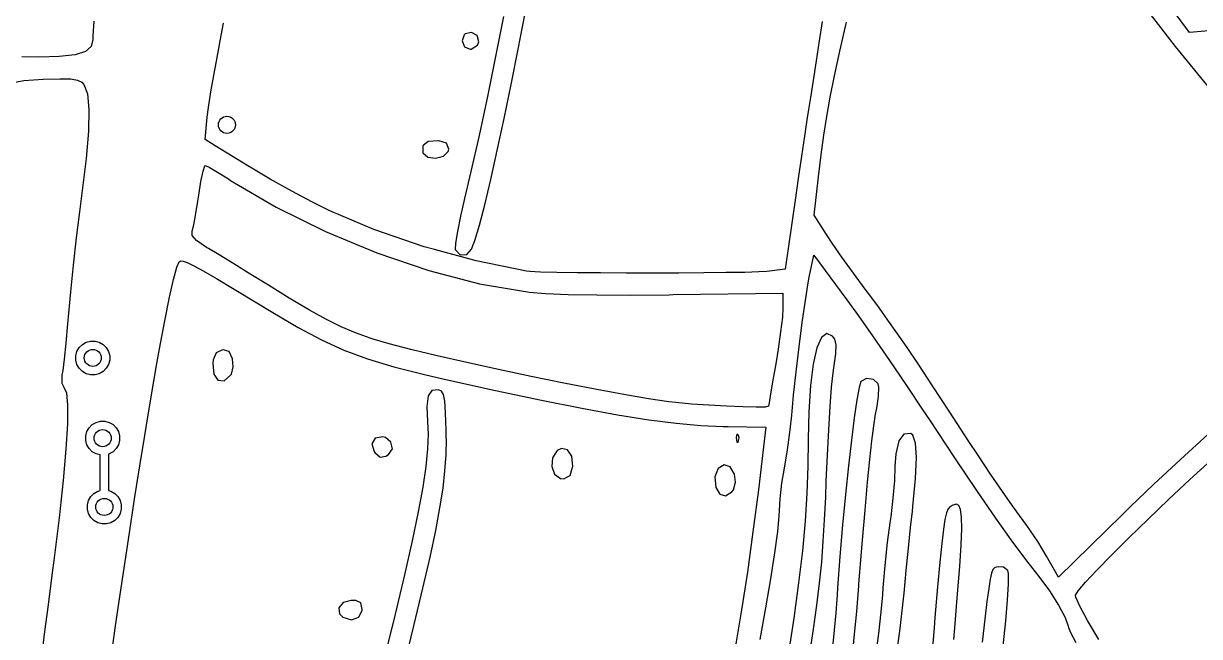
# Model space of a CAD drawing. Header units: inches. Extents: x -2.16 to 7.19, y -6.87 to -1.22.
# Drawn here: x 5.207 to 6.021, y -4.405 to -3.981 of the extents above; entities that cross this region are included whole.
import ezdxf

# ---------------------------------------------------------------- set-up
doc = ezdxf.new("R2010")
doc.units = ezdxf.units.IN
doc.header["$MEASUREMENT"] = 0
doc.layers.add('Front', color=13, linetype='CONTINUOUS', true_color=0xc83434)

msp = doc.modelspace()

# ---------------------------------------------------------------- linework, layer by layer
at = {"layer": 'Front', "linetype": 'CONTINUOUS'}
for p, q in [((6.014, -3.987), (5.99025, -3.95503)), ((5.9806, -3.96636), (6.00419, -3.99679)), ((5.53933, -3.97603), (5.53391, -4.00355)), ((5.54955, -3.99859), (5.55433, -3.97376)), ((5.25585, -3.97919), (5.25531, -3.98943)), ((5.3433, -3.9928), (5.34563, -3.98059)), ((5.51728, -3.98703), (5.5129, -3.98799)), ((5.52114, -3.98918), (5.51728, -3.98703)), ((5.75997, -3.97934), (5.75788, -3.9928)), ((5.77211, -4.00002), (5.7767, -3.9798)), ((6.03275, -3.98548), (6.014, -3.987)), ((5.25527, -3.99177), (5.25409, -3.99673)), ((5.25531, -3.98943), (5.25527, -3.99177)), ((5.3423, -3.99805), (5.3433, -3.9928)), ((5.51225, -3.98855), (5.51065, -3.9928)), ((5.51065, -3.9928), (5.51234, -3.9969)), ((5.5129, -3.98799), (5.51225, -3.98855)), ((5.52229, -3.99339), (5.52114, -3.98918)), ((5.52127, -3.9957), (5.52229, -3.99339)), ((5.75788, -3.9928), (5.75579, -4.00664)), ((5.24302, -4.00251), (5.232, -4.00372)), ((5.2502, -4.00024), (5.24302, -4.00251)), ((5.25409, -3.99673), (5.2502, -4.00024)), ((5.33934, -4.01419), (5.3423, -3.99805)), ((5.51234, -3.9969), (5.51627, -3.99867)), ((5.51627, -3.99867), (5.51709, -3.99858)), ((5.51709, -3.99858), (5.52127, -3.9957)), ((5.54466, -4.02309), (5.54955, -3.99859)), ((5.76843, -4.01702), (5.77211, -4.00002)), ((6.00419, -3.99679), (6.02785, -4.0259)), ((5.21778, -4.00405), (5.2061, -4.00393)), ((5.232, -4.00372), (5.21778, -4.00405)), ((5.53391, -4.00355), (5.5282, -4.03136)), ((5.75579, -4.00664), (5.75369, -4.02022)), ((5.2075, -4.02034), (5.22079, -4.01945)), ((5.22079, -4.01945), (5.23234, -4.01909)), ((5.23234, -4.01909), (5.23994, -4.01921)), ((5.23994, -4.01921), (5.24465, -4.01995)), ((5.33691, -4.02812), (5.33934, -4.01419)), ((5.76548, -4.03175), (5.76843, -4.01702)), ((5.19548, -4.02251), (5.2075, -4.02034)), ((5.24465, -4.01995), (5.24751, -4.02145)), ((5.24751, -4.02145), (5.24906, -4.02313)), ((5.24906, -4.02313), (5.25143, -4.02948)), ((5.53977, -4.04668), (5.54466, -4.02309)), ((5.75369, -4.02022), (5.75182, -4.03199)), ((5.25143, -4.02948), (5.25248, -4.04034)), ((5.33517, -4.03895), (5.33691, -4.02812)), ((5.5282, -4.03136), (5.52243, -4.05829)), ((5.75182, -4.03199), (5.75045, -4.0403)), ((5.76308, -4.04515), (5.76548, -4.03175)), ((5.25248, -4.04034), (5.25222, -4.05539)), ((5.33428, -4.04577), (5.33517, -4.03895)), ((5.75045, -4.0403), (5.74927, -4.04761)), ((5.33286, -4.06124), (5.33428, -4.04577)), ((5.53501, -4.06881), (5.53977, -4.04668)), ((5.74927, -4.04761), (5.74756, -4.05878)), ((5.76105, -4.05817), (5.76308, -4.04515)), ((5.25222, -4.05539), (5.25066, -4.07432)), ((5.52243, -4.05829), (5.51683, -4.08321)), ((5.74756, -4.05878), (5.74548, -4.07269)), ((5.75923, -4.07178), (5.76105, -4.05817)), ((5.33996, -4.06559), (5.33286, -4.06124)), ((5.36361, -4.08011), (5.33996, -4.06559)), ((5.48718, -4.06248), (5.48346, -4.06559)), ((5.48346, -4.06559), (5.48365, -4.07029)), ((5.49432, -4.06198), (5.48718, -4.06248)), ((5.49457, -4.06201), (5.49432, -4.06198)), ((5.49993, -4.06379), (5.49457, -4.06201)), ((5.5015, -4.0678), (5.49993, -4.06379)), ((5.50116, -4.06946), (5.5015, -4.0678)), ((5.25066, -4.07432), (5.24783, -4.09655)), ((5.48365, -4.07029), (5.48699, -4.07332)), ((5.48699, -4.07332), (5.49237, -4.074)), ((5.49237, -4.074), (5.49776, -4.07262)), ((5.49776, -4.07262), (5.50116, -4.06946)), ((5.53049, -4.08888), (5.53501, -4.06881)), ((5.74548, -4.07269), (5.74321, -4.08823)), ((5.75743, -4.0869), (5.75923, -4.07178)), ((5.32999, -4.09026), (5.33144, -4.08309)), ((5.33144, -4.08309), (5.33262, -4.07934)), ((5.33262, -4.07934), (5.33292, -4.07905)), ((5.33292, -4.07905), (5.33562, -4.08032)), ((5.33562, -4.08032), (5.34135, -4.08367)), ((5.34135, -4.08367), (5.34896, -4.08844)), ((5.36396, -4.08032), (5.36361, -4.08011)), ((5.37781, -4.08852), (5.36396, -4.08032)), ((5.51683, -4.08321), (5.51237, -4.102)), ((5.32851, -4.09967), (5.32999, -4.09026)), ((5.34896, -4.08844), (5.35049, -4.08943)), ((5.35049, -4.08943), (5.382, -4.10803)), ((5.39283, -4.09696), (5.37781, -4.08852)), ((5.52635, -4.10633), (5.53049, -4.08888)), ((5.74321, -4.08823), (5.74108, -4.10313)), ((5.75438, -4.1135), (5.75743, -4.0869)), ((5.24783, -4.09655), (5.24586, -4.1113)), ((5.32811, -4.10249), (5.32851, -4.09967)), ((5.40721, -4.10464), (5.39283, -4.09696)), ((5.32656, -4.11233), (5.32811, -4.10249)), ((5.382, -4.10803), (5.41613, -4.12493)), ((5.41918, -4.11059), (5.40721, -4.10464)), ((5.51237, -4.102), (5.50956, -4.11419)), ((5.52269, -4.12058), (5.52635, -4.10633)), ((5.74108, -4.10313), (5.73429, -4.15097)), ((5.24586, -4.1113), (5.24371, -4.12916)), ((5.32509, -4.12019), (5.32656, -4.11233)), ((5.44965, -4.12343), (5.41918, -4.11059)), ((5.50956, -4.11419), (5.50744, -4.12484)), ((5.76285, -4.1269), (5.75438, -4.1135)), ((5.32392, -4.12756), (5.32397, -4.12459)), ((5.32397, -4.12459), (5.32509, -4.12019)), ((5.41613, -4.12493), (5.45174, -4.13967)), ((5.48455, -4.13542), (5.44965, -4.12343)), ((5.50744, -4.12484), (5.5062, -4.13291)), ((5.51963, -4.13105), (5.52269, -4.12058)), ((5.24371, -4.12916), (5.24161, -4.14827)), ((5.32696, -4.13116), (5.32392, -4.12756)), ((5.33395, -4.13584), (5.32696, -4.13116)), ((5.5062, -4.13291), (5.50602, -4.13734)), ((5.51731, -4.13717), (5.51963, -4.13105)), ((5.76682, -4.1329), (5.76285, -4.1269)), ((5.77358, -4.14264), (5.76682, -4.1329)), ((5.33524, -4.13662), (5.33395, -4.13584)), ((5.34259, -4.14108), (5.33524, -4.13662)), ((5.35272, -4.1473), (5.34259, -4.14108)), ((5.45174, -4.13967), (5.48768, -4.15184)), ((5.49155, -4.13734), (5.48455, -4.13542)), ((5.52042, -4.14526), (5.49155, -4.13734)), ((5.50602, -4.13734), (5.50609, -4.13763)), ((5.50609, -4.13763), (5.5094, -4.1411)), ((5.5094, -4.1411), (5.51388, -4.14074)), ((5.51388, -4.14074), (5.51731, -4.13717)), ((5.75096, -4.15645), (5.75401, -4.14136)), ((5.75401, -4.14136), (5.77685, -4.17208)), ((5.24161, -4.14827), (5.23975, -4.16675)), ((5.31101, -4.15799), (5.31327, -4.14965)), ((5.31327, -4.14965), (5.31496, -4.14584)), ((5.31496, -4.14584), (5.31497, -4.14584)), ((5.31497, -4.14584), (5.31599, -4.14524)), ((5.31599, -4.14524), (5.3177, -4.14532)), ((5.3177, -4.14532), (5.32056, -4.14632)), ((5.32056, -4.14632), (5.32504, -4.14852)), ((5.32504, -4.14852), (5.33161, -4.15215)), ((5.36446, -4.15455), (5.35272, -4.1473)), ((5.55525, -4.15235), (5.52042, -4.14526)), ((5.78155, -4.15374), (5.77358, -4.14264)), ((5.30823, -4.17045), (5.31101, -4.15799)), ((5.33161, -4.15215), (5.34075, -4.15749)), ((5.34075, -4.15749), (5.35293, -4.16478)), ((5.37666, -4.16212), (5.36446, -4.15455)), ((5.48768, -4.15184), (5.5228, -4.16101)), ((5.55757, -4.15257), (5.55525, -4.15235)), ((5.56499, -4.15291), (5.55757, -4.15257)), ((5.57615, -4.15318), (5.56499, -4.15291)), ((5.59028, -4.15339), (5.57615, -4.15318)), ((5.60659, -4.15354), (5.59028, -4.15339)), ((5.6243, -4.15363), (5.60659, -4.15354)), ((5.64263, -4.15366), (5.6243, -4.15363)), ((5.66079, -4.15363), (5.64263, -4.15366)), ((5.67799, -4.15353), (5.66079, -4.15363)), ((5.69347, -4.15336), (5.67799, -4.15353)), ((5.70642, -4.15314), (5.69347, -4.15336)), ((5.71608, -4.15284), (5.70642, -4.15314)), ((5.72165, -4.15248), (5.71608, -4.15284)), ((5.73429, -4.15097), (5.72165, -4.15248)), ((5.7502, -4.16047), (5.75096, -4.15645)), ((5.78972, -4.16479), (5.78155, -4.15374)), ((5.35293, -4.16478), (5.36861, -4.17429)), ((5.39114, -4.17103), (5.37666, -4.16212)), ((5.5228, -4.16101), (5.55596, -4.16673)), ((5.74822, -4.17264), (5.7502, -4.16047)), ((5.79344, -4.16977), (5.78972, -4.16479)), ((5.23909, -4.17405), (5.23774, -4.18879)), ((5.23975, -4.16675), (5.23909, -4.17405)), ((5.305, -4.18663), (5.30823, -4.17045)), ((5.36861, -4.17429), (5.37966, -4.18101)), ((5.40515, -4.17934), (5.39114, -4.17103)), ((5.55596, -4.16673), (5.55701, -4.16686)), ((5.55701, -4.16686), (5.56833, -4.16778)), ((5.56833, -4.16778), (5.58417, -4.16842)), ((5.58417, -4.16842), (5.60404, -4.16878)), ((5.60404, -4.16878), (5.62748, -4.16885)), ((5.62748, -4.16885), (5.654, -4.16862)), ((5.654, -4.16862), (5.65687, -4.16858)), ((5.65687, -4.16858), (5.73275, -4.16747)), ((5.73275, -4.16747), (5.73274, -4.17763)), ((5.74604, -4.18786), (5.74822, -4.17264)), ((5.77685, -4.17208), (5.78503, -4.18336)), ((5.79946, -4.17794), (5.79344, -4.16977)), ((5.37966, -4.18101), (5.39739, -4.19144)), ((5.4168, -4.18577), (5.40515, -4.17934)), ((5.73274, -4.17763), (5.7323, -4.18424)), ((5.8054, -4.1862), (5.79946, -4.17794)), ((5.23774, -4.18879), (5.23644, -4.2022)), ((5.30138, -4.20609), (5.305, -4.18663)), ((5.42704, -4.19081), (5.4168, -4.18577)), ((5.7323, -4.18424), (5.73113, -4.19429)), ((5.74384, -4.20477), (5.74604, -4.18786)), ((5.78503, -4.18336), (5.79515, -4.19776)), ((5.81163, -4.19511), (5.8054, -4.1862)), ((5.39739, -4.19144), (5.41343, -4.19994)), ((5.43685, -4.19496), (5.42704, -4.19081)), ((5.44718, -4.19871), (5.43685, -4.19496)), ((5.44908, -4.19934), (5.44718, -4.19871)), ((5.73113, -4.19429), (5.72942, -4.20631)), ((5.75938, -4.19833), (5.75624, -4.2055)), ((5.76303, -4.1955), (5.75938, -4.19833)), ((5.7671, -4.19732), (5.76303, -4.1955)), ((5.7687, -4.19952), (5.7671, -4.19732)), ((5.79515, -4.19776), (5.80646, -4.21415)), ((5.81858, -4.20528), (5.81163, -4.19511)), ((5.23644, -4.2022), (5.23527, -4.21331)), ((5.24424, -4.20789), (5.24579, -4.20522)), ((5.24579, -4.20522), (5.24797, -4.20304)), ((5.24797, -4.20304), (5.25064, -4.2015)), ((5.25064, -4.2015), (5.25362, -4.2007)), ((5.25362, -4.2007), (5.2567, -4.2007)), ((5.2567, -4.2007), (5.25968, -4.2015)), ((5.25968, -4.2015), (5.26235, -4.20304)), ((5.26235, -4.20304), (5.26453, -4.20522)), ((5.26453, -4.20522), (5.26607, -4.20789)), ((5.29958, -4.21629), (5.30138, -4.20609)), ((5.41343, -4.19994), (5.42899, -4.20696)), ((5.46022, -4.20259), (5.44908, -4.19934)), ((5.47528, -4.2065), (5.46022, -4.20259)), ((5.49347, -4.21089), (5.47528, -4.2065)), ((5.72942, -4.20631), (5.72775, -4.21655)), ((5.74179, -4.22202), (5.74384, -4.20477)), ((5.75624, -4.2055), (5.75367, -4.21667)), ((5.76951, -4.2033), (5.7687, -4.19952)), ((5.76921, -4.2095), (5.76951, -4.2033)), ((5.82664, -4.2173), (5.81858, -4.20528)), ((5.23527, -4.21331), (5.23434, -4.22117)), ((5.24345, -4.21087), (5.24424, -4.20789)), ((5.24345, -4.21395), (5.24345, -4.21087)), ((5.24424, -4.21693), (5.24345, -4.21395)), ((5.26607, -4.20789), (5.26687, -4.21087)), ((5.26687, -4.21395), (5.26607, -4.21693)), ((5.26687, -4.21087), (5.26687, -4.21395)), ((5.33851, -4.21379), (5.33819, -4.21629)), ((5.34044, -4.20886), (5.33851, -4.21379)), ((5.34454, -4.20701), (5.34044, -4.20886)), ((5.34536, -4.20692), (5.34454, -4.20701)), ((5.34948, -4.20803), (5.34536, -4.20692)), ((5.35178, -4.21302), (5.34948, -4.20803)), ((5.3523, -4.21849), (5.35178, -4.21302)), ((5.42899, -4.20696), (5.44526, -4.21298)), ((5.44526, -4.21298), (5.46347, -4.21847)), ((5.51395, -4.2156), (5.49347, -4.21089)), ((5.76784, -4.21938), (5.76921, -4.2095)), ((5.80646, -4.21415), (5.8182, -4.23145)), ((5.23434, -4.22117), (5.23384, -4.22443)), ((5.24579, -4.2196), (5.24424, -4.21693)), ((5.24797, -4.22178), (5.24579, -4.2196)), ((5.25064, -4.22332), (5.24797, -4.22178)), ((5.26235, -4.22178), (5.25968, -4.22332)), ((5.26453, -4.2196), (5.26235, -4.22178)), ((5.26607, -4.21693), (5.26453, -4.2196)), ((5.29745, -4.22843), (5.29958, -4.21629)), ((5.33819, -4.21629), (5.33885, -4.22359)), ((5.35107, -4.22366), (5.3523, -4.21849)), ((5.46347, -4.21847), (5.4848, -4.2239)), ((5.53593, -4.22044), (5.51395, -4.2156)), ((5.55859, -4.22525), (5.53593, -4.22044)), ((5.72775, -4.21655), (5.72581, -4.22786)), ((5.74006, -4.23827), (5.74179, -4.22202)), ((5.75367, -4.21667), (5.75177, -4.23151)), ((5.76642, -4.23268), (5.76739, -4.22271)), ((5.76739, -4.22271), (5.76784, -4.21938)), ((5.8362, -4.23175), (5.82664, -4.2173)), ((5.23384, -4.22443), (5.23369, -4.22987)), ((5.23369, -4.22987), (5.23511, -4.23271)), ((5.25362, -4.22412), (5.25064, -4.22332)), ((5.2567, -4.22412), (5.25362, -4.22412)), ((5.25968, -4.22332), (5.2567, -4.22412)), ((5.29325, -4.25322), (5.29745, -4.22843)), ((5.33885, -4.22359), (5.3418, -4.22777)), ((5.3418, -4.22777), (5.34604, -4.22823)), ((5.34604, -4.22823), (5.35057, -4.22441)), ((5.35057, -4.22441), (5.35107, -4.22366)), ((5.4848, -4.2239), (5.49743, -4.22683)), ((5.49743, -4.22683), (5.53371, -4.23491)), ((5.58111, -4.22985), (5.55859, -4.22525)), ((5.60269, -4.23407), (5.58111, -4.22985)), ((5.72581, -4.22786), (5.72421, -4.2372)), ((5.78668, -4.22876), (5.7854, -4.23296)), ((5.78672, -4.2287), (5.78668, -4.22876)), ((5.79048, -4.22665), (5.78672, -4.2287)), ((5.79538, -4.22731), (5.79048, -4.22665)), ((5.79867, -4.23032), (5.79538, -4.22731)), ((5.79902, -4.23259), (5.79867, -4.23032)), ((5.23511, -4.23271), (5.23687, -4.23652)), ((5.23687, -4.23652), (5.23771, -4.24506)), ((5.4872, -4.23857), (5.48631, -4.24608)), ((5.4898, -4.23487), (5.4872, -4.23857)), ((5.4943, -4.23446), (5.4898, -4.23487)), ((5.4944, -4.23447), (5.4943, -4.23446)), ((5.49647, -4.23539), (5.4944, -4.23447)), ((5.49787, -4.23775), (5.49647, -4.23539)), ((5.49876, -4.24244), (5.49787, -4.23775)), ((5.53371, -4.23491), (5.56564, -4.24171)), ((5.62252, -4.23774), (5.60269, -4.23407)), ((5.63977, -4.24068), (5.62252, -4.23774)), ((5.72421, -4.2372), (5.72315, -4.24355)), ((5.73881, -4.25216), (5.74006, -4.23827)), ((5.75177, -4.23151), (5.75061, -4.24969)), ((5.7654, -4.24617), (5.76642, -4.23268)), ((5.7854, -4.23296), (5.78382, -4.24152)), ((5.7976, -4.2472), (5.79877, -4.23907)), ((5.79877, -4.23907), (5.79902, -4.23259)), ((5.8182, -4.23145), (5.8296, -4.24856)), ((5.84768, -4.24922), (5.8362, -4.23175)), ((5.23771, -4.24506), (5.23762, -4.25817)), ((5.48631, -4.24608), (5.48684, -4.25655)), ((5.49931, -4.25034), (5.49876, -4.24244)), ((5.56564, -4.24171), (5.59366, -4.24731)), ((5.59366, -4.24731), (5.61825, -4.25178)), ((5.65365, -4.24272), (5.63977, -4.24068)), ((5.65862, -4.24331), (5.65365, -4.24272)), ((5.66953, -4.24434), (5.65862, -4.24331)), ((5.68155, -4.24522), (5.66953, -4.24434)), ((5.69367, -4.24593), (5.68155, -4.24522)), ((5.70486, -4.24639), (5.69367, -4.24593)), ((5.71412, -4.24658), (5.70486, -4.24639)), ((5.72043, -4.24644), (5.71412, -4.24658)), ((5.72277, -4.24592), (5.72043, -4.24644)), ((5.72315, -4.24355), (5.72277, -4.24592)), ((5.7644, -4.26218), (5.7654, -4.24617)), ((5.78382, -4.24152), (5.78203, -4.25383)), ((5.79686, -4.25129), (5.7976, -4.2472)), ((5.29019, -4.27202), (5.29325, -4.25322)), ((5.49972, -4.26235), (5.49931, -4.25034)), ((5.61825, -4.25178), (5.63986, -4.2552)), ((5.63986, -4.2552), (5.65895, -4.25765)), ((5.73781, -4.26219), (5.73881, -4.25216)), ((5.75061, -4.24969), (5.75025, -4.26879)), ((5.78203, -4.25383), (5.78008, -4.26927)), ((5.79559, -4.25956), (5.79686, -4.25129)), ((5.8296, -4.24856), (5.83403, -4.2553)), ((5.83403, -4.2553), (5.8514, -4.28165)), ((5.86146, -4.2703), (5.84768, -4.24922)), ((5.23762, -4.25817), (5.23661, -4.27568)), ((5.25029, -4.26646), (5.25109, -4.26348)), ((5.25109, -4.26348), (5.25263, -4.26081)), ((5.25263, -4.26081), (5.25481, -4.25863)), ((5.25481, -4.25863), (5.25748, -4.25709)), ((5.25748, -4.25709), (5.26046, -4.25629)), ((5.26046, -4.25629), (5.26354, -4.25629)), ((5.26354, -4.25629), (5.26652, -4.25709)), ((5.26652, -4.25709), (5.26919, -4.25863)), ((5.26919, -4.25863), (5.27137, -4.26081)), ((5.27137, -4.26081), (5.27291, -4.26348)), ((5.27291, -4.26348), (5.27371, -4.26646)), ((5.48684, -4.25655), (5.48721, -4.26524)), ((5.4998, -4.26759), (5.49972, -4.26235)), ((5.65895, -4.25765), (5.67597, -4.2592)), ((5.67597, -4.2592), (5.69138, -4.25993)), ((5.69138, -4.25993), (5.69489, -4.25999)), ((5.69489, -4.25999), (5.72077, -4.2603)), ((5.72077, -4.2603), (5.71924, -4.27405)), ((5.73596, -4.27611), (5.73781, -4.26219)), ((5.76349, -4.27972), (5.7644, -4.26218)), ((5.79428, -4.26985), (5.79559, -4.25956)), ((5.25029, -4.26954), (5.25029, -4.26646)), ((5.25109, -4.27252), (5.25029, -4.26954)), ((5.27371, -4.26954), (5.27291, -4.27252)), ((5.27371, -4.26646), (5.27371, -4.26954)), ((5.45058, -4.26807), (5.44828, -4.27202)), ((5.45584, -4.267), (5.45058, -4.26807)), ((5.45762, -4.26747), (5.45584, -4.267)), ((5.46148, -4.27079), (5.45762, -4.26747)), ((5.46245, -4.27542), (5.46148, -4.27079)), ((5.48721, -4.26524), (5.48682, -4.27543)), ((5.49962, -4.27946), (5.49981, -4.26875)), ((5.49981, -4.26875), (5.4998, -4.26759)), ((5.70085, -4.26513), (5.70045, -4.26759)), ((5.70045, -4.26759), (5.70091, -4.27083)), ((5.70196, -4.26608), (5.70085, -4.26513)), ((5.70091, -4.27083), (5.70176, -4.27087)), ((5.70176, -4.27087), (5.70236, -4.26752)), ((5.70236, -4.26752), (5.70196, -4.26608)), ((5.75025, -4.26879), (5.75003, -4.2874)), ((5.78008, -4.26927), (5.77805, -4.2872)), ((5.79288, -4.28267), (5.79428, -4.26985)), ((5.8128, -4.26991), (5.81072, -4.27877)), ((5.81634, -4.26512), (5.8128, -4.26991)), ((5.82114, -4.26481), (5.81634, -4.26512)), ((5.82257, -4.26595), (5.82114, -4.26481)), ((5.8245, -4.27149), (5.82257, -4.26595)), ((5.82516, -4.28147), (5.8245, -4.27149)), ((5.86761, -4.27964), (5.86146, -4.2703)), ((6.02704, -4.26523), (6.00782, -4.28278)), ((5.23661, -4.27568), (5.2347, -4.2974)), ((5.25263, -4.27519), (5.25109, -4.27252)), ((5.25481, -4.27737), (5.25263, -4.27519)), ((5.25748, -4.27891), (5.25481, -4.27737)), ((5.2602, -4.27964), (5.25748, -4.27891)), ((5.2602, -4.30431), (5.2602, -4.27964)), ((5.26652, -4.27891), (5.26611, -4.27902)), ((5.26611, -4.27902), (5.26611, -4.30431)), ((5.26919, -4.27737), (5.26652, -4.27891)), ((5.27137, -4.27519), (5.26919, -4.27737)), ((5.27291, -4.27252), (5.27137, -4.27519)), ((5.28437, -4.30852), (5.28887, -4.28006)), ((5.28887, -4.28006), (5.29019, -4.27202)), ((5.44828, -4.27202), (5.44978, -4.27718)), ((5.44978, -4.27718), (5.45028, -4.27783)), ((5.45028, -4.27783), (5.45404, -4.28114)), ((5.45799, -4.28044), (5.45987, -4.27933)), ((5.45987, -4.27933), (5.46245, -4.27542)), ((5.48682, -4.27543), (5.48559, -4.28752)), ((5.49908, -4.28762), (5.49962, -4.27946)), ((5.5765, -4.27655), (5.57321, -4.2816)), ((5.5794, -4.27504), (5.5765, -4.27655)), ((5.58368, -4.27605), (5.5794, -4.27504)), ((5.5866, -4.28055), (5.58368, -4.27605)), ((5.71924, -4.27405), (5.71575, -4.30371)), ((5.73384, -4.28869), (5.73596, -4.27611)), ((5.76273, -4.2978), (5.76349, -4.27972)), ((5.81072, -4.27877), (5.81024, -4.28765)), ((5.87641, -4.29281), (5.86761, -4.27964)), ((5.45404, -4.28114), (5.45799, -4.28044)), ((5.48559, -4.28752), (5.48346, -4.3019)), ((5.49888, -4.2906), (5.49908, -4.28762)), ((5.57321, -4.2816), (5.57276, -4.28762)), ((5.57276, -4.28762), (5.57473, -4.29296)), ((5.58538, -4.29386), (5.5872, -4.28812)), ((5.58726, -4.28758), (5.5866, -4.28055)), ((5.5872, -4.28812), (5.58726, -4.28758)), ((5.69201, -4.28657), (5.68796, -4.28897)), ((5.69631, -4.28785), (5.69201, -4.28657)), ((5.69928, -4.29302), (5.69631, -4.28785)), ((5.75003, -4.2874), (5.74932, -4.30615)), ((5.77805, -4.2872), (5.77601, -4.30703)), ((5.79133, -4.29851), (5.79288, -4.28267)), ((5.81024, -4.28765), (5.80984, -4.29723)), ((5.82455, -4.29603), (5.82516, -4.28147)), ((5.8514, -4.28165), (5.86654, -4.3042)), ((6.00782, -4.28278), (5.98939, -4.29993)), ((6.01429, -4.29664), (6.02898, -4.28313)), ((5.4975, -4.30271), (5.49888, -4.2906)), ((5.57473, -4.29296), (5.57874, -4.29594)), ((5.57874, -4.29594), (5.5812, -4.29605)), ((5.5812, -4.29605), (5.58355, -4.29482)), ((5.58355, -4.29482), (5.58538, -4.29386)), ((5.68796, -4.28897), (5.6857, -4.29482)), ((5.6857, -4.29482), (5.6862, -4.30215)), ((5.6998, -4.29849), (5.69928, -4.29302)), ((5.73206, -4.29925), (5.73384, -4.28869)), ((5.82267, -4.3153), (5.82455, -4.29603)), ((5.88463, -4.30487), (5.87641, -4.29281)), ((5.2347, -4.2974), (5.2319, -4.32318)), ((5.25863, -4.30473), (5.2602, -4.30431)), ((5.26611, -4.30431), (5.26767, -4.30473)), ((5.48346, -4.3019), (5.48035, -4.31893)), ((5.49539, -4.31634), (5.4975, -4.30271)), ((5.6862, -4.30215), (5.68898, -4.30678)), ((5.69746, -4.3052), (5.69857, -4.30366)), ((5.69857, -4.30366), (5.6998, -4.29849)), ((5.71575, -4.30371), (5.712, -4.33287)), ((5.73075, -4.3099), (5.73206, -4.29925)), ((5.7623, -4.30885), (5.76273, -4.2978)), ((5.78959, -4.31786), (5.79133, -4.29851)), ((5.80984, -4.29723), (5.8088, -4.30955)), ((5.86654, -4.3042), (5.8798, -4.32346)), ((5.98939, -4.29993), (5.97303, -4.31552)), ((5.99958, -4.31042), (6.01429, -4.29664)), ((5.25144, -4.3141), (5.25224, -4.31112)), ((5.25224, -4.31112), (5.25378, -4.30845)), ((5.25378, -4.30845), (5.25596, -4.30627)), ((5.25596, -4.30627), (5.25863, -4.30473)), ((5.26767, -4.30473), (5.27034, -4.30627)), ((5.27034, -4.30627), (5.27252, -4.30845)), ((5.27252, -4.30845), (5.27407, -4.31112)), ((5.27407, -4.31112), (5.27486, -4.3141)), ((5.2798, -4.33819), (5.28437, -4.30852)), ((5.68898, -4.30678), (5.69306, -4.30802)), ((5.69306, -4.30802), (5.69746, -4.3052)), ((5.73025, -4.31801), (5.73075, -4.3099)), ((5.74932, -4.30615), (5.74805, -4.32554)), ((5.76156, -4.32456), (5.7623, -4.30885)), ((5.77601, -4.30703), (5.77403, -4.32811)), ((5.8088, -4.30955), (5.8073, -4.32241)), ((5.89156, -4.31479), (5.88463, -4.30487)), ((5.98532, -4.32404), (5.99958, -4.31042)), ((5.25144, -4.31718), (5.25144, -4.3141)), ((5.25224, -4.32016), (5.25144, -4.31718)), ((5.25378, -4.32283), (5.25224, -4.32016)), ((5.27407, -4.32016), (5.27252, -4.32283)), ((5.27486, -4.31718), (5.27407, -4.32016)), ((5.27486, -4.3141), (5.27486, -4.31718)), ((5.48035, -4.31893), (5.47618, -4.33902)), ((5.49244, -4.33204), (5.49539, -4.31634)), ((5.73013, -4.3217), (5.73025, -4.31801)), ((5.7876, -4.3412), (5.78959, -4.31786)), ((5.82107, -4.3299), (5.82229, -4.3186)), ((5.82229, -4.3186), (5.82267, -4.3153)), ((5.84592, -4.31967), (5.84484, -4.32422)), ((5.84706, -4.31697), (5.84592, -4.31967)), ((5.84831, -4.31563), (5.84706, -4.31697)), ((5.85038, -4.31445), (5.84831, -4.31563)), ((5.85274, -4.31378), (5.85038, -4.31445)), ((5.8545, -4.31463), (5.85274, -4.31378)), ((5.85569, -4.31743), (5.8545, -4.31463)), ((5.85631, -4.32261), (5.85569, -4.31743)), ((5.8965, -4.32155), (5.89156, -4.31479)), ((5.97303, -4.31552), (5.96744, -4.32097)), ((5.2319, -4.32318), (5.22822, -4.35282)), ((5.25596, -4.32501), (5.25378, -4.32283)), ((5.25863, -4.32655), (5.25596, -4.32501)), ((5.26161, -4.32735), (5.25863, -4.32655)), ((5.2647, -4.32735), (5.26161, -4.32735)), ((5.26767, -4.32655), (5.2647, -4.32735)), ((5.27034, -4.32501), (5.26767, -4.32655)), ((5.27252, -4.32283), (5.27034, -4.32501)), ((5.72909, -4.33271), (5.73013, -4.3217)), ((5.74805, -4.32554), (5.74616, -4.34609)), ((5.76066, -4.33938), (5.76156, -4.32456)), ((5.77403, -4.32811), (5.77217, -4.34984)), ((5.80672, -4.32655), (5.80495, -4.34023)), ((5.8073, -4.32241), (5.80672, -4.32655)), ((5.84484, -4.32422), (5.84374, -4.33111)), ((5.8564, -4.33062), (5.85631, -4.32261)), ((5.8798, -4.32346), (5.89153, -4.33991)), ((5.90152, -4.32843), (5.8965, -4.32155)), ((5.90898, -4.33956), (5.90152, -4.32843)), ((5.96744, -4.32097), (5.92337, -4.36429)), ((5.97196, -4.33703), (5.98532, -4.32404)), ((5.48856, -4.35036), (5.49244, -4.33204)), ((5.712, -4.33287), (5.70809, -4.36084)), ((5.72711, -4.34751), (5.72909, -4.33271)), ((5.8196, -4.34411), (5.82107, -4.3299)), ((5.84374, -4.33111), (5.84256, -4.34085)), ((5.85597, -4.34187), (5.8564, -4.33062)), ((5.95999, -4.34894), (5.97196, -4.33703)), ((5.27524, -4.36865), (5.2798, -4.33819)), ((5.47618, -4.33902), (5.47088, -4.36255)), ((5.75953, -4.35382), (5.76066, -4.33938)), ((5.78532, -4.36905), (5.7876, -4.3412)), ((5.80495, -4.34023), (5.80324, -4.35615)), ((5.81802, -4.35974), (5.8196, -4.34411)), ((5.84256, -4.34085), (5.84123, -4.35393)), ((5.85503, -4.35681), (5.85597, -4.34187)), ((5.89153, -4.33991), (5.90207, -4.35405)), ((5.9152, -4.34979), (5.90898, -4.33956)), ((5.22822, -4.35282), (5.22715, -4.36095)), ((5.48365, -4.37185), (5.48856, -4.35036)), ((5.72432, -4.36539), (5.72711, -4.34751)), ((5.74616, -4.34609), (5.74358, -4.36828)), ((5.77217, -4.34984), (5.77051, -4.37159)), ((5.92337, -4.36429), (5.9152, -4.34979)), ((5.94987, -4.35931), (5.95999, -4.34894)), ((5.22715, -4.36095), (5.22418, -4.38338)), ((5.70809, -4.36084), (5.70413, -4.38695)), ((5.75809, -4.36842), (5.75953, -4.35382)), ((5.80324, -4.35615), (5.80188, -4.37156)), ((5.81649, -4.3753), (5.81802, -4.35974)), ((5.84123, -4.35393), (5.8397, -4.37086)), ((5.8536, -4.37586), (5.85503, -4.35681)), ((5.87708, -4.36145), (5.87611, -4.36565)), ((5.87805, -4.35897), (5.87708, -4.36145)), ((5.87911, -4.35773), (5.87805, -4.35897)), ((5.88034, -4.35725), (5.87911, -4.35773)), ((5.88181, -4.35704), (5.88034, -4.35725)), ((5.88523, -4.35724), (5.88181, -4.35704)), ((5.88838, -4.35958), (5.88523, -4.35724)), ((5.88873, -4.36177), (5.88838, -4.35958)), ((5.90207, -4.35405), (5.90975, -4.36387)), ((5.94206, -4.3677), (5.94987, -4.35931)), ((5.27279, -4.38547), (5.27524, -4.36865)), ((5.47088, -4.36255), (5.46439, -4.3899)), ((5.72086, -4.3856), (5.72432, -4.36539)), ((5.74358, -4.36828), (5.74025, -4.39264)), ((5.75626, -4.38369), (5.75809, -4.36842)), ((5.78522, -4.37031), (5.78532, -4.36905)), ((5.87611, -4.36565), (5.87507, -4.37206)), ((5.88808, -4.38009), (5.88873, -4.36895)), ((5.88873, -4.36895), (5.88873, -4.36177)), ((5.90975, -4.36387), (5.91715, -4.37382)), ((5.93703, -4.37365), (5.94206, -4.3677)), ((5.4776, -4.39706), (5.48365, -4.37185)), ((5.77016, -4.37655), (5.76924, -4.38904)), ((5.77051, -4.37159), (5.77016, -4.37655)), ((5.78374, -4.38797), (5.78522, -4.37031)), ((5.80152, -4.37655), (5.80048, -4.38824)), ((5.80188, -4.37156), (5.80152, -4.37655)), ((5.81588, -4.38131), (5.81649, -4.3753)), ((5.8397, -4.37086), (5.83788, -4.39212)), ((5.8517, -4.39945), (5.8536, -4.37586)), ((5.87507, -4.37206), (5.87386, -4.38117)), ((5.91715, -4.37382), (5.92346, -4.38361)), ((5.93525, -4.37671), (5.93703, -4.37365)), ((5.93549, -4.37813), (5.93525, -4.37671)), ((5.22418, -4.38338), (5.22182, -4.40181)), ((5.27074, -4.39949), (5.27279, -4.38547)), ((5.42831, -4.38184), (5.42535, -4.38547)), ((5.42535, -4.38547), (5.42592, -4.38973)), ((5.43404, -4.3803), (5.42831, -4.38184)), ((5.43724, -4.38044), (5.43404, -4.3803)), ((5.44069, -4.38207), (5.43724, -4.38044)), ((5.4415, -4.38655), (5.44069, -4.38207)), ((5.71687, -4.40743), (5.72086, -4.3856)), ((5.75397, -4.40018), (5.75626, -4.38369)), ((5.81374, -4.3998), (5.81588, -4.38131)), ((5.87386, -4.38117), (5.87241, -4.39345)), ((5.88686, -4.39458), (5.88808, -4.38009)), ((5.92346, -4.38361), (5.92802, -4.3921)), ((5.93808, -4.38436), (5.93549, -4.37813)), ((5.94339, -4.39422), (5.93808, -4.38436)), ((5.42592, -4.38973), (5.42813, -4.39189)), ((5.42813, -4.39189), (5.43424, -4.39383)), ((5.43424, -4.39383), (5.4392, -4.39206)), ((5.4392, -4.39206), (5.44148, -4.38718)), ((5.44148, -4.38718), (5.4415, -4.38655)), ((5.46439, -4.3899), (5.45662, -4.42147)), ((5.70413, -4.38695), (5.70022, -4.4105)), ((5.74025, -4.39264), (5.73609, -4.41966)), ((5.76924, -4.38904), (5.7682, -4.40095)), ((5.7823, -4.40375), (5.78374, -4.38797)), ((5.80048, -4.38824), (5.79874, -4.4033)), ((5.83788, -4.39212), (5.83728, -4.39932)), ((5.87241, -4.39345), (5.87064, -4.40938)), ((5.92802, -4.3921), (5.93017, -4.39815)), ((5.22182, -4.40181), (5.22001, -4.41718)), ((5.26639, -4.43029), (5.27074, -4.39949)), ((5.47032, -4.42655), (5.4776, -4.39706)), ((5.75115, -4.41841), (5.75397, -4.40018)), ((5.7682, -4.40095), (5.76696, -4.41275)), ((5.81105, -4.42032), (5.81374, -4.3998)), ((5.83728, -4.39932), (5.83436, -4.43301)), ((5.85106, -4.40733), (5.8517, -4.39945)), ((5.88514, -4.41181), (5.88686, -4.39458)), ((5.93017, -4.39815), (5.93025, -4.39908)), ((5.93025, -4.39908), (5.93162, -4.40253)), ((5.95123, -4.40741), (5.94339, -4.39422)), ((5.78077, -4.41833), (5.7823, -4.40375)), ((5.79874, -4.4033), (5.79649, -4.42019)), ((5.93162, -4.40253), (5.93548, -4.40954))]:
    msp.add_line(p, q, dxfattribs=at)
at = {"layer": 'Front'}
for centre in [(5.348, -4.051), (5.25516, -4.21241), (5.262, -4.268), (5.26315, -4.31564)]:
    msp.add_circle(centre, 0.00591, dxfattribs=at)

doc.saveas('drawing.dxf')
